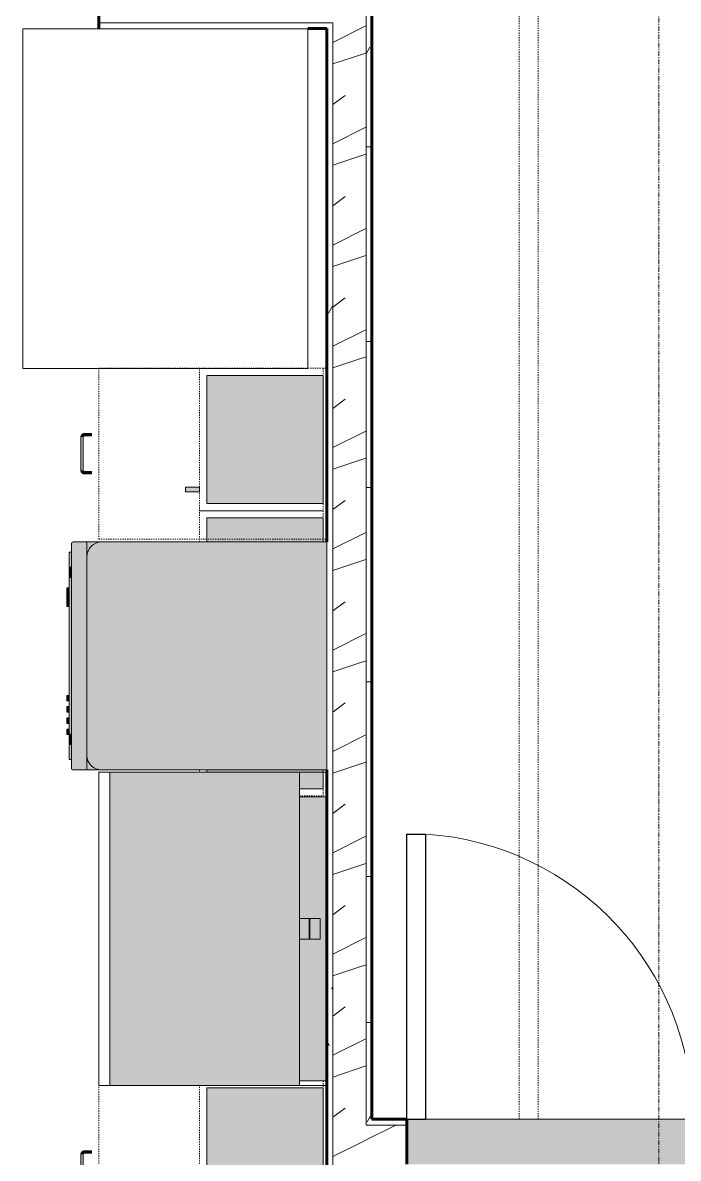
# Model space of a CAD drawing. Header units: inches. Extents: x -4169 to -1846, y 9706 to 12377.
# Drawn here: x -3548.2 to -3479.3, y 10046.5 to 10166 of the extents above; entities that cross this region are included whole.
import ezdxf

# ---------------------------------------------------------------- set-up
doc = ezdxf.new("R2010")
doc.units = ezdxf.units.IN
doc.header["$MEASUREMENT"] = 0
doc.linetypes.add('Dash', pattern=[0.25, 0.125, -0.125])
doc.linetypes.add('Grid Line 1_2_', pattern=[0.875, 0.5, -0.125, 0.125, -0.125])
for name, color, linetype, lineweight in [('0-1', 7, 'Continuous', 5), ('0-2', 10, 'Continuous', 18), ('A-DOOR-1', 7, 'Continuous', 9), ('A-DOOR-2', 50, 'Continuous', 30), ('A-GENM-1', 11, 'Continuous', 9), ('A-GENM-2', 7, 'Continuous', 9), ('A-WALL-1', 8, 'Continuous', 5), ('A-WALL-2', 250, 'Continuous', 60), ('A-WALL-3', 10, 'Continuous', 18), ('A-WALL-PATT-1', 7, 'Continuous', 9), ('A-WALL-PATT-2', 253, 'Continuous', 9), ('P-SANR-FIXT-2', 7, 'Continuous', 9), ('P-SANR-FIXT-3', 55, 'Continuous', 9), ('Q-CASE', 31, 'Continuous', 9), ('Q-CASE-1', 253, 'Continuous', 9), ('Q-CASE-3', 7, 'Continuous', 9), ('Q-CASE-4', 7, 'Dash', 9), ('Q-CASE-5', 55, 'Continuous', 9), ('Q-CASE-HDLN-1', 7, 'Dash', 9), ('Q-CASE-HDLN-2', 31, 'Continuous', 9), ('Q-SPCQ-2', 7, 'Continuous', 9), ('Q-SPCQ-3', 55, 'Continuous', 9), ('S-GRID-1', 1, 'Grid Line 1_2_', 9)]:
    doc.layers.add(name, color=color, linetype=linetype, lineweight=lineweight)
pattern_1 = [(0, (0, 0), (20.48, 5.12), [0.845, -14.515, 0.845, -14.515, -81.92]), (0, (0, 0), (20.48, 5.12), [-30.72, 0.845, -29.875, 0.845, -14.515, -35.84]), (0, (0, 0), (20.48, 5.12), [-76.8, 0.845, -9.395, 0.845, -24.755]), (120, (7.68, 2.56), (-14.67405, 15.1762003), [0.845, -14.515, 0.845, -14.515, -81.92]), (120, (7.68, 2.56), (-14.67405, 15.1762003), [-30.72, 0.845, -29.875, 0.845, -14.515, -35.84]), (120, (7.68, 2.56), (-14.67405, 15.1762003), [-76.8, 0.845, -9.395, 0.845, -24.755]), (240, (10.24, 12.8), (-5.80595, -20.2962003), [0.845, -14.515, 0.845, -14.515, -81.92]), (240, (10.24, 12.8), (-5.80595, -20.2962003), [-30.72, 0.845, -29.875, 0.845, -14.515, -35.84]), (240, (10.24, 12.8), (-5.80595, -20.2962003), [-76.8, 0.845, -9.395, 0.845, -24.755])]
pattern_2 = [(216.87, (4.265, 10.662), (31.9871619, 21.32545714), [5.331, -47.981]), (206.565, (10.662, 7.464), (-10.662476, -10.6620098), [11.921, -11.921]), (198.435, (10.662, 2.132), (-21.3244936, -10.6625869), [6.744, -26.974])]

# ---------------------------------------------------------------- blocks, each defined once
blk = doc.blocks.new('Single-Flush - 30_ x 80_ - MAGIC PAK DOOR-1421383-ENLARGED RCP - 1ST FLOOR PLAN')
at = {"layer": 'A-DOOR-1'}
blk.add_arc((15, -2.375), 30.067, 180, 266.18593, dxfattribs=at)
at = {"layer": 'A-DOOR-2'}
for p, q in [((13, -2.375), (13, -32.375)), ((15, -2.375), (13, -2.375)), ((15, -2.375), (15, -32.375)), ((15, -32.375), (13, -32.375))]:
    blk.add_line(p, q, dxfattribs=at)
blk = doc.blocks.new('OD_CW_Closet - OD_CW_Closet-1943764-ENLARGED RCP - 1ST FLOOR PLAN')
at = {"layer": 'Q-CASE-HDLN-1'}
for p, q in [((118.12, -9), (118.12, 23.82)), ((0.74, 20.31), (0.74, -9)), ((0.74, 8.5), (118.12, 8.5)), ((0.74, 6.5), (118.12, 6.5)), ((0.74, -9), (5.83, -9)), ((8.33, -9), (50.83, -9)), ((53.33, -9), (56.33, -9)), ((58.83, -9), (118.12, -9))]:
    blk.add_line(p, q, dxfattribs=at)
blk = doc.blocks.new('Refrigerator_-_Side-by-Side_6047 - 36_ X 30_-1372843-ENLARGED RCP - 1ST FLOOR PLAN')
at = {"layer": 'Q-SPCQ-2'}
for p, q in [((-17.88, 15.58), (17.87, 15.58)), ((-17.88, -14.42), (-17.88, 15.58)), ((17.87, 15.58), (17.87, -14.42)), ((17.87, -14.42), (-17.88, -14.42))]:
    blk.add_line(p, q, dxfattribs=at)
blk = doc.blocks.new('Stainless Steel Farmhous Kitchen Sink - Stainless Steel Farmhous Kitchen Sink-2443921-ENLARGED RCP - 1ST FLOOR PLAN')
at = {"layer": 'P-SANR-FIXT-3'}
blk.add_hatch(color=256, dxfattribs=at).paths.add_polyline_path([(0, 0), (-33, 0), (-33, -19.96), (0, -19.96), (0, -12.59)], flags=0)
at = {"layer": 'P-SANR-FIXT-2'}
for p, q in [((-33, 0), (0, 0)), ((0, 0), (0, -19.96)), ((-33, -19.96), (-33, 0)), ((0, -19.96), (-33, -19.96))]:
    blk.add_line(p, q, dxfattribs=at)
blk = doc.blocks.new('Dishwasher_15404 - 34_ counter-547918-ENLARGED RCP - 1ST FLOOR PLAN')
at = {"layer": 'Q-SPCQ-3'}
for points in [[(0, 24), (0, 0), (23.68, 0), (24.08, 0.05), (24.46, 0.21), (24.83, 0.52), (25.04, 0.79), (25.2, 1.17), (25.25, 1.57), (25.25, 22.43), (25.17, 22.9), (24.98, 23.29), (24.74, 23.58), (24.46, 23.79), (24.08, 23.95), (23.68, 24), (2.88, 24)], [(25.8, 24), (25.25, 24), (25.25, 0), (26.73, 0.01), (26.82, 0.06), (26.87, 0.2), (26.85, 23.86), (26.82, 23.94), (26.68, 24), (26.26, 24)], [(26.87, 22.91), (26.87, 21.39), (27.12, 21.39), (27.12, 22.91), (26.9, 22.91)], [(26.87, 21.39), (26.87, 20.19), (27.12, 20.19), (27.12, 21.39)], [(27.12, 20.19), (26.87, 20.19), (26.87, 3.81), (27.12, 3.81), (27.12, 13.08)], [(27.12, 20.28), (27.12, 19.69), (27.37, 19.69), (27.37, 20.28)], [(27.12, 19.1), (27.12, 18.51), (27.37, 18.51), (27.37, 19.1)], [(27.12, 17.92), (27.12, 17.33), (27.37, 17.33), (27.37, 17.92)], [(27.12, 16.74), (27.12, 16.15), (27.37, 16.15), (27.37, 16.74)], [(27.12, 6.79), (27.12, 5.81), (27.37, 5.81), (27.37, 6.79)], [(27.12, 5.81), (27.12, 4.82), (27.37, 4.82), (27.37, 5.81)], [(27.12, 3.81), (26.87, 3.81), (26.87, 2.61), (27.12, 2.61), (27.12, 3.52)], [(26.87, 2.61), (26.87, 1.09), (27.12, 1.09), (27.12, 2.61)]]:
    blk.add_hatch(color=256, dxfattribs=at).paths.add_polyline_path(points, flags=0)
h = blk.add_hatch(color=256, dxfattribs=at)
h.paths.add_polyline_path([(24.74, 24), (23.68, 24), (24.08, 23.95), (24.46, 23.79), (24.83, 23.48), (25.04, 23.21), (25.22, 22.75), (25.25, 22.69), (25.25, 24), (24.75, 24)], flags=0)
h.paths.add_polyline_path([(25.25, 1.57), (25.2, 1.17), (24.96, 0.67), (24.74, 0.42), (24.46, 0.21), (24.08, 0.05), (23.68, 0), (25.25, 0), (25.25, 1.36)], flags=0)
at = {"layer": 'Q-SPCQ-2'}
for p, q in [((0, 24), (23.68, 24)), ((0, 0), (0, 24)), ((23.68, 24), (25.25, 24)), ((25.25, 24), (26.68, 24)), ((25.25, 24), (25.25, 22.43)), ((26.87, 23.8), (26.87, 0.2)), ((26.87, 22.91), (27.12, 22.91)), ((27.12, 21.39), (27.12, 22.91)), ((25.25, 22.43), (25.25, 1.57)), ((27.12, 20.19), (27.12, 21.39)), ((27.12, 20.28), (27.37, 20.28)), ((27.12, 3.81), (27.12, 20.19)), ((27.12, 19.69), (27.37, 19.69)), ((27.37, 19.69), (27.37, 20.28)), ((27.12, 19.1), (27.37, 19.1)), ((27.12, 18.51), (27.37, 18.51)), ((27.37, 18.51), (27.37, 19.1)), ((27.12, 17.92), (27.37, 17.92)), ((27.12, 17.33), (27.37, 17.33)), ((27.12, 16.74), (27.37, 16.74)), ((27.37, 17.33), (27.37, 17.92)), ((27.37, 16.15), (27.37, 16.74)), ((27.12, 16.15), (27.37, 16.15)), ((27.12, 6.79), (27.37, 6.79)), ((27.37, 5.81), (27.37, 6.79)), ((27.37, 4.82), (27.12, 4.82)), ((27.37, 4.82), (27.37, 5.81)), ((27.12, 2.61), (27.12, 3.81)), ((27.12, 1.09), (27.12, 2.61)), ((25.25, 1.57), (25.25, 0)), ((23.68, 0), (0, 0)), ((26.87, 1.09), (27.12, 1.09)), ((25.25, 0), (23.68, 0)), ((26.68, 0), (25.25, 0))]:
    blk.add_line(p, q, dxfattribs=at)
for centre, radius, start, end in [((23.68, 22.43), 1.57, 360, 90), ((26.68, 23.8), 0.197, 360, 90), ((23.68, 22.43), 1.57, 32.077, 42.3359), ((23.68, 22.43), 1.57, 17.8182, 26.745), ((23.68, 22.43), 1.57, 360, 13.6425), ((23.68, 1.57), 1.57, 270, 360), ((23.68, 1.57), 1.57, 346.3575, 360), ((23.68, 1.57), 1.57, 317.6641, 327.923), ((23.68, 1.57), 1.57, 332.4734, 342.1818), ((26.68, 0.2), 0.197, 270, 360), ((26.68, 0.2), 0.197, 285, 345)]:
    blk.add_arc(centre, radius, start, end, dxfattribs=at)
blk = doc.blocks.new('Vanity Cabinet-Double Door - 33_-2164608-ENLARGED RCP - 1ST FLOOR PLAN')
at = {"layer": 'Q-CASE-3'}
for p, q in [((-15.76, -24), (-15.76, 0)), ((-15.76, 0), (17.24, 0)), ((17.24, 0), (17.24, -24)), ((17.24, -24), (-15.76, -24))]:
    blk.add_line(p, q, dxfattribs=at)
blk = doc.blocks.new('Drawer_Base_Cabinet_3_drawer_12205 - 18_-2359161-ENLARGED RCP - 1ST FLOOR PLAN')
at = {"layer": 'Q-CASE'}
for points in [[(-1.14, -24.75), (-1.38, -24.75), (-1.37, -25.5), (-1.14, -25.5)], [(2.86, -24.75), (2.62, -24.75), (2.63, -25.5), (2.86, -25.5), (2.86, -25.32)], [(-1.01, -25.72), (-1.03, -25.64), (-1.2, -25.5), (-1.35, -25.5), (-1.31, -25.69), (-1.28, -25.77), (-1.12, -25.83), (-1.01, -25.81), (-1.01, -25.75)], [(2.49, -25.88), (2.49, -25.63), (-1.01, -25.64), (-1.01, -25.88), (0.37, -25.88)], [(2.83, -25.5), (2.65, -25.5), (2.49, -25.69), (2.49, -25.84), (2.64, -25.81), (2.76, -25.75), (2.82, -25.61)]]:
    blk.add_hatch(color=256, dxfattribs=at).paths.add_polyline_path(points, flags=0)
at = {"layer": 'Q-CASE-HDLN-1'}
for p, q in [((9.74, 0), (-8.26, 0)), ((-8.26, -24), (-8.26, 0)), ((9.74, -24), (9.74, 0)), ((9.74, -24), (-8.26, -24))]:
    blk.add_line(p, q, dxfattribs=at)
at = {"layer": 'Q-CASE-HDLN-2'}
for p, q in [((-1.39, -25.5), (-1.39, -24.75)), ((-1.39, -24.75), (-1.38, -24.75)), ((-1.14, -24.75), (-1.39, -24.75)), ((-1.39, -25.5), (-1.39, -24.75)), ((-1.39, -24.75), (-1.38, -24.75)), ((-1.38, -24.75), (-1.39, -24.75)), ((-1.39, -25.5), (-1.39, -24.75)), ((-1.39, -24.75), (-1.38, -24.75)), ((-1.38, -24.75), (-1.39, -24.75)), ((-1.14, -24.75), (-1.14, -25.5)), ((-1.14, -24.75), (-1.14, -24.75)), ((-1.14, -24.75), (-1.14, -25.5)), ((-1.14, -24.75), (-1.14, -24.75)), ((-1.14, -24.75), (-1.14, -24.75)), ((-1.14, -24.75), (-1.14, -25.5)), ((-1.14, -24.75), (-1.14, -24.75)), ((-1.14, -24.75), (-1.14, -24.75)), ((2.61, -25.5), (2.61, -24.75)), ((2.86, -24.75), (2.61, -24.75)), ((2.61, -24.75), (2.62, -24.75)), ((2.61, -25.5), (2.61, -24.75)), ((2.62, -24.75), (2.61, -24.75)), ((2.61, -24.75), (2.62, -24.75)), ((2.61, -25.5), (2.61, -24.75)), ((2.62, -24.75), (2.61, -24.75)), ((2.61, -24.75), (2.62, -24.75)), ((2.86, -24.75), (2.86, -25.5)), ((2.86, -24.75), (2.86, -24.75)), ((2.86, -24.75), (2.86, -25.5)), ((2.86, -24.75), (2.86, -24.75)), ((2.86, -24.75), (2.86, -24.75)), ((2.86, -24.75), (2.86, -25.5)), ((2.86, -24.75), (2.86, -24.75)), ((2.86, -24.75), (2.86, -24.75)), ((-1.01, -25.63), (2.49, -25.63)), ((2.49, -25.88), (-1.01, -25.88))]:
    blk.add_line(p, q, dxfattribs=at)
at = {"layer": 'Q-CASE-HDLN-2', "flags": 128}
for points in [[(-1.01, -25.88), (-1.03, -25.87), (-1.04, -25.87), (-1.06, -25.87), (-1.07, -25.87), (-1.09, -25.87), (-1.1, -25.86), (-1.12, -25.86), (-1.13, -25.86), (-1.14, -25.85), (-1.16, -25.85), (-1.17, -25.84), (-1.19, -25.83), (-1.2, -25.83), (-1.21, -25.82), (-1.22, -25.81), (-1.24, -25.8), (-1.25, -25.79), (-1.26, -25.78), (-1.27, -25.77), (-1.28, -25.76), (-1.29, -25.75), (-1.3, -25.74), (-1.31, -25.73), (-1.32, -25.72), (-1.33, -25.7), (-1.34, -25.69), (-1.34, -25.68), (-1.35, -25.66), (-1.36, -25.65), (-1.36, -25.64), (-1.37, -25.62), (-1.37, -25.61), (-1.38, -25.59), (-1.38, -25.58), (-1.38, -25.56), (-1.38, -25.55), (-1.39, -25.53), (-1.39, -25.52), (-1.39, -25.5), (-1.39, -25.5)], [(-1.29, -25.75), (-1.3, -25.74), (-1.31, -25.73), (-1.32, -25.72), (-1.33, -25.7), (-1.34, -25.69), (-1.34, -25.68), (-1.35, -25.66), (-1.36, -25.65), (-1.36, -25.64), (-1.37, -25.62), (-1.37, -25.61), (-1.38, -25.59), (-1.38, -25.58), (-1.38, -25.56), (-1.38, -25.55), (-1.39, -25.53), (-1.39, -25.52), (-1.39, -25.5), (-1.39, -25.5)], [(-1.29, -25.75), (-1.3, -25.74), (-1.31, -25.73), (-1.32, -25.72), (-1.33, -25.7), (-1.34, -25.69), (-1.34, -25.68), (-1.35, -25.66), (-1.36, -25.65), (-1.36, -25.64), (-1.37, -25.62), (-1.37, -25.61), (-1.38, -25.59), (-1.38, -25.58), (-1.38, -25.56), (-1.38, -25.55), (-1.39, -25.53), (-1.39, -25.52), (-1.39, -25.5), (-1.39, -25.5)], [(-1.01, -25.88), (-1.03, -25.87), (-1.04, -25.87), (-1.06, -25.87), (-1.07, -25.87), (-1.09, -25.87), (-1.1, -25.86), (-1.12, -25.86), (-1.13, -25.86), (-1.14, -25.85), (-1.16, -25.85), (-1.17, -25.84), (-1.19, -25.83), (-1.2, -25.83), (-1.21, -25.82), (-1.22, -25.81), (-1.24, -25.8), (-1.25, -25.79), (-1.26, -25.78), (-1.27, -25.77)], [(-1.01, -25.88), (-1.03, -25.87), (-1.04, -25.87), (-1.06, -25.87), (-1.07, -25.87), (-1.09, -25.87), (-1.1, -25.86), (-1.12, -25.86), (-1.13, -25.86), (-1.14, -25.85), (-1.16, -25.85), (-1.17, -25.84), (-1.19, -25.83), (-1.2, -25.83), (-1.21, -25.82), (-1.22, -25.81), (-1.24, -25.8), (-1.25, -25.79), (-1.26, -25.78), (-1.27, -25.77)], [(-1.14, -25.5), (-1.14, -25.5), (-1.14, -25.51), (-1.14, -25.51), (-1.14, -25.52), (-1.13, -25.52), (-1.13, -25.53), (-1.13, -25.53), (-1.13, -25.54), (-1.13, -25.54), (-1.13, -25.55), (-1.13, -25.55), (-1.12, -25.56), (-1.12, -25.56), (-1.12, -25.57), (-1.12, -25.57), (-1.11, -25.57), (-1.11, -25.58), (-1.11, -25.58), (-1.1, -25.59), (-1.1, -25.59), (-1.1, -25.59), (-1.09, -25.6), (-1.09, -25.6), (-1.08, -25.6), (-1.08, -25.61), (-1.08, -25.61), (-1.07, -25.61), (-1.07, -25.61), (-1.06, -25.61), (-1.06, -25.62), (-1.05, -25.62), (-1.05, -25.62), (-1.04, -25.62), (-1.04, -25.62), (-1.03, -25.62), (-1.03, -25.62), (-1.02, -25.62), (-1.02, -25.63), (-1.01, -25.63), (-1.01, -25.63)], [(-1.14, -25.5), (-1.14, -25.5), (-1.14, -25.51)], [(-1.14, -25.5), (-1.14, -25.5), (-1.14, -25.51)], [(-1.02, -25.62), (-1.02, -25.63), (-1.01, -25.63)], [(-1.02, -25.62), (-1.02, -25.63), (-1.01, -25.63)], [(2.86, -25.5), (2.86, -25.51), (2.86, -25.53), (2.86, -25.54), (2.86, -25.56), (2.86, -25.57), (2.85, -25.59), (2.85, -25.6), (2.84, -25.62), (2.84, -25.63), (2.83, -25.65), (2.83, -25.66), (2.82, -25.67), (2.81, -25.69), (2.81, -25.7), (2.8, -25.71), (2.79, -25.72), (2.78, -25.74), (2.77, -25.75), (2.76, -25.76), (2.75, -25.77), (2.74, -25.78), (2.73, -25.79), (2.71, -25.8), (2.7, -25.81), (2.69, -25.82), (2.68, -25.82), (2.66, -25.83), (2.65, -25.84), (2.64, -25.84), (2.62, -25.85), (2.61, -25.85), (2.6, -25.86), (2.58, -25.86), (2.57, -25.87), (2.55, -25.87), (2.54, -25.87), (2.52, -25.87), (2.51, -25.87), (2.49, -25.88), (2.49, -25.88)], [(2.49, -25.63), (2.49, -25.63), (2.5, -25.62), (2.5, -25.62), (2.51, -25.62), (2.51, -25.62), (2.52, -25.62), (2.52, -25.62), (2.53, -25.62), (2.53, -25.62), (2.54, -25.62), (2.54, -25.61), (2.55, -25.61), (2.55, -25.61), (2.55, -25.61), (2.56, -25.6), (2.56, -25.6), (2.57, -25.6), (2.57, -25.59), (2.57, -25.59), (2.58, -25.59), (2.58, -25.58), (2.58, -25.58), (2.59, -25.58), (2.59, -25.57), (2.59, -25.57), (2.6, -25.56), (2.6, -25.56), (2.6, -25.55), (2.6, -25.55), (2.6, -25.55), (2.61, -25.54), (2.61, -25.54), (2.61, -25.53), (2.61, -25.53), (2.61, -25.52), (2.61, -25.52), (2.61, -25.51), (2.61, -25.51), (2.61, -25.5), (2.61, -25.5)], [(2.49, -25.63), (2.49, -25.63), (2.5, -25.62)], [(2.49, -25.63), (2.49, -25.63), (2.5, -25.62)], [(2.74, -25.78), (2.73, -25.79), (2.71, -25.8), (2.7, -25.81), (2.69, -25.82), (2.68, -25.82), (2.66, -25.83), (2.65, -25.84), (2.64, -25.84), (2.62, -25.85), (2.61, -25.85), (2.6, -25.86), (2.58, -25.86), (2.57, -25.87), (2.55, -25.87), (2.54, -25.87), (2.52, -25.87), (2.51, -25.87), (2.49, -25.88), (2.49, -25.88)], [(2.74, -25.78), (2.73, -25.79), (2.71, -25.8), (2.7, -25.81), (2.69, -25.82), (2.68, -25.82), (2.66, -25.83), (2.65, -25.84), (2.64, -25.84), (2.62, -25.85), (2.61, -25.85), (2.6, -25.86), (2.58, -25.86), (2.57, -25.87), (2.55, -25.87), (2.54, -25.87), (2.52, -25.87), (2.51, -25.87), (2.49, -25.88), (2.49, -25.88)], [(2.61, -25.51), (2.61, -25.51), (2.61, -25.5), (2.61, -25.5)], [(2.61, -25.51), (2.61, -25.51), (2.61, -25.5), (2.61, -25.5)], [(2.86, -25.5), (2.86, -25.51), (2.86, -25.53), (2.86, -25.54), (2.86, -25.56), (2.86, -25.57), (2.85, -25.59), (2.85, -25.6), (2.84, -25.62), (2.84, -25.63), (2.83, -25.65), (2.83, -25.66), (2.82, -25.67), (2.81, -25.69), (2.81, -25.7), (2.8, -25.71), (2.79, -25.72), (2.78, -25.74), (2.77, -25.75), (2.76, -25.76)], [(2.86, -25.5), (2.86, -25.51), (2.86, -25.53), (2.86, -25.54), (2.86, -25.56), (2.86, -25.57), (2.85, -25.59), (2.85, -25.6), (2.84, -25.62), (2.84, -25.63), (2.83, -25.65), (2.83, -25.66), (2.82, -25.67), (2.81, -25.69), (2.81, -25.7), (2.8, -25.71), (2.79, -25.72), (2.78, -25.74), (2.77, -25.75), (2.76, -25.76)]]:
    blk.add_lwpolyline(points, dxfattribs=at)
blk = doc.blocks.new('300 Series Wall Hung Cabinet_301 - 18_-V13-ENLARGED RCP - 1ST FLOOR PLAN')
at = {"layer": 'Q-CASE-1'}
for points in [[(-7, 13.19), (-6.51, 13.19), (-6.51, 14.69), (-7, 14.69)], [(-8.25, 12.44), (-8.25, 0.19), (8.25, 0.19), (8.25, 12.44), (2.38, 12.44)]]:
    blk.add_hatch(color=256, dxfattribs=at).paths.add_polyline_path(points, flags=0)
at = {"layer": 'Q-CASE-3'}
for p, q in [((-6.51, 14.69), (-7, 14.69)), ((-7, 14.69), (-7, 13.19)), ((-6.51, 13.19), (-6.51, 14.69)), ((-7, 13.19), (-6.51, 13.19)), ((-8.25, 0.19), (-8.25, 12.44)), ((-8.25, 12.44), (8.25, 12.44)), ((8.25, 12.44), (8.25, 0.19)), ((8.25, 0.19), (-8.25, 0.19))]:
    blk.add_line(p, q, dxfattribs=at)
at = {"layer": 'Q-CASE-4'}
for p, q in [((-9, 0.19), (-9, 13.19)), ((-9, 13.19), (8.5, 13.19)), ((9, 2.69), (9, 0.19)), ((9, 0.19), (-9, 0.19))]:
    blk.add_line(p, q, dxfattribs=at)
blk = doc.blocks.new('300 Series Wall Hung Cabinet_301 - 15_-2215564-ENLARGED RCP - 1ST FLOOR PLAN')
at = {"layer": 'Q-CASE-1'}
blk.add_hatch(color=256, dxfattribs=at).paths.add_polyline_path([(4.22, 1.81), (4.22, 0.19), (6.75, 0.19), (6.75, 12.44), (4.22, 12.44)], flags=0)
at = {"layer": 'Q-CASE-3'}
for p, q in [((4.22, 12.44), (6.75, 12.44)), ((6.75, 12.44), (6.75, 0.19)), ((6.75, 0.19), (4.22, 0.19))]:
    blk.add_line(p, q, dxfattribs=at)
at = {"layer": 'Q-CASE-4'}
for p, q in [((4.22, 13.19), (7.5, 13.19)), ((7.5, 13.19), (7.5, 0.19)), ((7.5, 0.19), (4.22, 0.19))]:
    blk.add_line(p, q, dxfattribs=at)
blk = doc.blocks.new('30quot_MicrowaveVent_11166 - 70cm miele oven-2322118-ENLARGED RCP - 1ST FLOOR PLAN')
at = {"layer": 'Q-CASE-5'}
blk.add_hatch(color=256, dxfattribs=at).paths.add_polyline_path([(15.68, 0), (-14.2, 0), (-14.2, -2.88), (-1.4, -2.88), (-1.37, -1.86), (-1.34, -1.86), (-1.37, -1.78), (-1.4, -1.78), (-1.4, -0.68), (0.76, -0.68), (0.76, -1.78), (0.7, -1.78), (0.72, -1.86), (0.76, -1.86), (0.76, -2.88), (15.68, -2.88)], flags=0)
at = {"layer": 'Q-CASE-3'}
for p, q in [((-14.2, 0), (-14.2, -2.88)), ((15.68, -2.88), (15.68, 0))]:
    blk.add_line(p, q, dxfattribs=at)
blk = doc.blocks.new('kitchen_faucet_14143 - kitchen_faucet_14143-2439044-ENLARGED RCP - 1ST FLOOR PLAN')
at = {"layer": 'A-GENM-1'}
for points in [[(1.32, -1.08), (2.26, -1.08), (2.26, 1.08), (1.25, 1.06), (1.25, -1.08)], [(2.34, -1.02), (2.34, 1.02), (2.26, 1.01), (2.26, -1.02)], [(3.44, -1.08), (3.44, 1.08), (2.34, 1.08), (2.34, -1.08)]]:
    blk.add_hatch(color=256, dxfattribs=at).paths.add_polyline_path(points, flags=0)
at = {"layer": 'A-GENM-2'}
for p, q in [((1.25, 1.08), (2.26, 1.08)), ((2.26, -1.08), (2.26, 1.08)), ((2.26, 1.02), (2.34, 1.02)), ((2.34, 1.08), (3.44, 1.08)), ((2.34, 1.08), (2.34, -1.08)), ((3.44, -1.08), (3.44, 1.08)), ((2.26, -1.08), (1.25, -1.08)), ((2.34, -1.02), (2.26, -1.02)), ((3.44, -1.08), (2.34, -1.08))]:
    blk.add_line(p, q, dxfattribs=at)
blk = doc.blocks.new('300 Series Wall Hung Cabinet_301 - 15_-2216209-ENLARGED RCP - 1ST FLOOR PLAN')
at = {"layer": 'Q-CASE-1'}
blk.add_hatch(color=256, dxfattribs=at).paths.add_polyline_path([(6.75, -2.69), (6.75, -0.19), (4.78, -0.19), (4.78, -12.44), (5, -12.44), (5, -2.69)], flags=0)
at = {"layer": 'Q-CASE-3'}
for p, q in [((4.78, -0.19), (6.75, -0.19)), ((6.75, -0.19), (6.75, -2.69)), ((5, -12.44), (4.78, -12.44))]:
    blk.add_line(p, q, dxfattribs=at)
at = {"layer": 'Q-CASE-4'}
for p, q in [((7.5, -0.19), (4.78, -0.19)), ((7.5, -2.69), (7.5, -0.19)), ((4.78, -13.19), (5, -13.19))]:
    blk.add_line(p, q, dxfattribs=at)
blk = doc.blocks.new('300 Series Wall Hung Cabinet_301 - 15_-V14-ENLARGED RCP - 1ST FLOOR PLAN')
at = {"layer": 'Q-CASE-1'}
for points in [[(-5.5, 13.19), (-5.01, 13.19), (-5.01, 14.69), (-5.5, 14.69)], [(-6.75, 12.44), (-6.75, 0.19), (6.75, 0.19), (6.75, 12.44)]]:
    blk.add_hatch(color=256, dxfattribs=at).paths.add_polyline_path(points, flags=0)
at = {"layer": 'Q-CASE-3'}
for p, q in [((-5.01, 14.69), (-5.5, 14.69)), ((-5.5, 14.69), (-5.5, 13.19)), ((-5.01, 13.19), (-5.01, 14.69)), ((-5.5, 13.19), (-5.01, 13.19)), ((-6.75, 0.19), (-6.75, 12.44)), ((-6.75, 12.44), (6.75, 12.44)), ((6.75, 12.44), (6.75, 0.19)), ((6.75, 0.19), (-6.75, 0.19))]:
    blk.add_line(p, q, dxfattribs=at)
at = {"layer": 'Q-CASE-4'}
for p, q in [((-7.5, 0.19), (-7.5, 13.19)), ((-7.5, 13.19), (7.5, 13.19)), ((7.5, 1.81), (7.5, 0.19)), ((7.5, 0.19), (-7.5, 0.19))]:
    blk.add_line(p, q, dxfattribs=at)
blk = doc.blocks.new('CTR - 1st Phase - Unit Layouts_rvt-1-ENLARGED RCP - 1ST FLOOR PLAN')
at = {"layer": 'A-WALL-1'}
blk.add_hatch(color=256, dxfattribs=at).paths.add_polyline_path([(-3507.81, 10045.89), (-3477.85, 10045.89), (-3477.85, 10050.64), (-3507.81, 10050.64), (-3507.81, 10046.51)], flags=0)
at = {"layer": 'A-WALL-PATT-1'}
h = blk.add_hatch(dxfattribs=at)
h.set_pattern_fill('FP_1', color=256, style=0, pattern_type=2)
h.set_pattern_definition(pattern_1)
h.paths.add_polyline_path([(-3515.62, 10018.09), (-3515.62, 10166.04), (-3516.25, 10166.04), (-3516.25, 10018.09)], flags=0)
h.paths.add_polyline_path([(-3515.88, 10169.54), (-3515.62, 10169.55), (-3515.62, 10170.43), (-3516.25, 10169.8), (-3516.25, 10169.54)], flags=0)
h = blk.add_hatch(dxfattribs=at)
h.set_pattern_fill('FP_1', color=256, style=0, pattern_type=2)
h.set_pattern_definition(pattern_1)
h.paths.add_polyline_path([(-3511.5, 10018.09), (-3511.5, 10046.51), (-3512.12, 10046.51), (-3512.12, 10018.09)], flags=0)
h.paths.add_polyline_path([(-3512.12, 10050.01), (-3511.5, 10050.01), (-3511.5, 10168.72), (-3512.12, 10168.1), (-3512.12, 10068.15)], flags=0)
at = {"layer": 'A-WALL-PATT-2'}
h = blk.add_hatch(dxfattribs=at)
h.set_pattern_fill('FP_2', color=256, style=0, pattern_type=2)
h.set_pattern_definition(pattern_2)
h.paths.add_polyline_path([(-3515.62, 10018.09), (-3512.12, 10018.09), (-3512.15, 10173.02), (-3515.62, 10169.55), (-3515.62, 10027.94)], flags=0)
h = blk.add_hatch(dxfattribs=at)
h.set_pattern_fill('FP_2', color=256, style=0, pattern_type=2)
h.set_pattern_definition(pattern_2)
h.paths.add_polyline_path([(-3511.5, 10046.51), (-3507.81, 10046.51), (-3507.81, 10050.01), (-3512.12, 10050.01), (-3512.12, 10046.51)], flags=0)
h.paths.add_polyline_path([(-3477.81, 10046.51), (-3477.22, 10046.51), (-3477.22, 10050.01), (-3477.81, 10050.01)], flags=0)
at = {"layer": 'A-WALL-2'}
for p, q in [((-3540.25, 10165.42), (-3540.25, 10170.17)), ((-3511.5, 10167.84), (-3511.5, 10050.64)), ((-3516.25, 10165.42), (-3518.25, 10165.42)), ((-3516.25, 10111.39), (-3516.25, 10165.42)), ((-3516.25, 10018.09), (-3516.25, 10087.39)), ((-3511.5, 10050.64), (-3507.81, 10050.64)), ((-3507.81, 10050.64), (-3507.81, 10045.89))]:
    blk.add_line(p, q, dxfattribs=at)
at = {"layer": 'A-WALL-3'}
for p, q in [((-3512.12, 10050.01), (-3512.12, 10168.1)), ((-3516.25, 10166.04), (-3540.25, 10166.04)), ((-3515.62, 10166.04), (-3516.25, 10166.04)), ((-3515.62, 10018.09), (-3515.62, 10166.04)), ((-3511.5, 10050.01), (-3512.12, 10050.01)), ((-3507.81, 10050.01), (-3511.5, 10050.01)), ((-3477.85, 10050.64), (-3507.81, 10050.64))]:
    blk.add_line(p, q, dxfattribs=at)
at = {"layer": '0-2'}
for name, p, rotation in [('OD_CW_Closet - OD_CW_Closet-1943764-ENLARGED RCP - 1ST FLOOR PLAN', (-3487.5, 10049.9), 90.00000000000445), ('Refrigerator_-_Side-by-Side_6047 - 36_ X 30_-1372843-ENLARGED RCP - 1ST FLOOR PLAN', (-3532.67, 10147.54), 90.00000000000713), ('Drawer_Base_Cabinet_3_drawer_12205 - 18_-2359161-ENLARGED RCP - 1ST FLOOR PLAN', (-3516.25, 10121.41), 269.9999999999994), ('300 Series Wall Hung Cabinet_301 - 15_-V14-ENLARGED RCP - 1ST FLOOR PLAN', (-3516.44, 10122.17), 90), ('300 Series Wall Hung Cabinet_301 - 15_-2215564-ENLARGED RCP - 1ST FLOOR PLAN', (-3516.44, 10107.17), 90), ('Dishwasher_15404 - 34_ counter-547918-ENLARGED RCP - 1ST FLOOR PLAN', (-3516.25, 10111.39), 180), ('Vanity Cabinet-Double Door - 33_-2164608-ENLARGED RCP - 1ST FLOOR PLAN', (-3516.25, 10071.41), 269.9999999999994), ('Stainless Steel Farmhous Kitchen Sink - Stainless Steel Farmhous Kitchen Sink-2443921-ENLARGED RCP - 1ST FLOOR PLAN', (-3519.13, 10054.17), 269.9999999999938), ('300 Series Wall Hung Cabinet_301 - 15_-2216209-ENLARGED RCP - 1ST FLOOR PLAN', (-3516.44, 10092.17), 270), ('30quot_MicrowaveVent_11166 - 70cm miele oven-2322118-ENLARGED RCP - 1ST FLOOR PLAN', (-3516.25, 10070.35), 269.9999999999997), ('Single-Flush - 30_ x 80_ - MAGIC PAK DOOR-1421383-ENLARGED RCP - 1ST FLOOR PLAN', (-3492.81, 10048.26), 180), ('Drawer_Base_Cabinet_3_drawer_12205 - 18_-2359161-ENLARGED RCP - 1ST FLOOR PLAN', (-3516.25, 10045.91), 269.9999999999994), ('300 Series Wall Hung Cabinet_301 - 18_-V13-ENLARGED RCP - 1ST FLOOR PLAN', (-3516.44, 10045.67), 90)]:
    blk.add_blockref(name, p, dxfattribs=dict(at, rotation=rotation))
blk.add_blockref('kitchen_faucet_14143 - kitchen_faucet_14143-2439044-ENLARGED RCP - 1ST FLOOR PLAN', (-3520.37, 10070.67), dxfattribs=at)
blk = doc.blocks.new('CTR - 1st Phase - Shell_rvt-1-ENLARGED RCP - 1ST FLOOR PLAN')
at = {"layer": 'S-GRID-1'}
blk.add_line((-3481.32, 9836.18), (-3481.32, 12344.54), dxfattribs=at)

msp = doc.modelspace()

# ---------------------------------------------------------------- block references
at = {"layer": '0-1'}
for name in ['CTR - 1st Phase - Shell_rvt-1-ENLARGED RCP - 1ST FLOOR PLAN', 'CTR - 1st Phase - Unit Layouts_rvt-1-ENLARGED RCP - 1ST FLOOR PLAN']:
    msp.add_blockref(name, (0, 0), dxfattribs=at)

doc.saveas('drawing.dxf')
